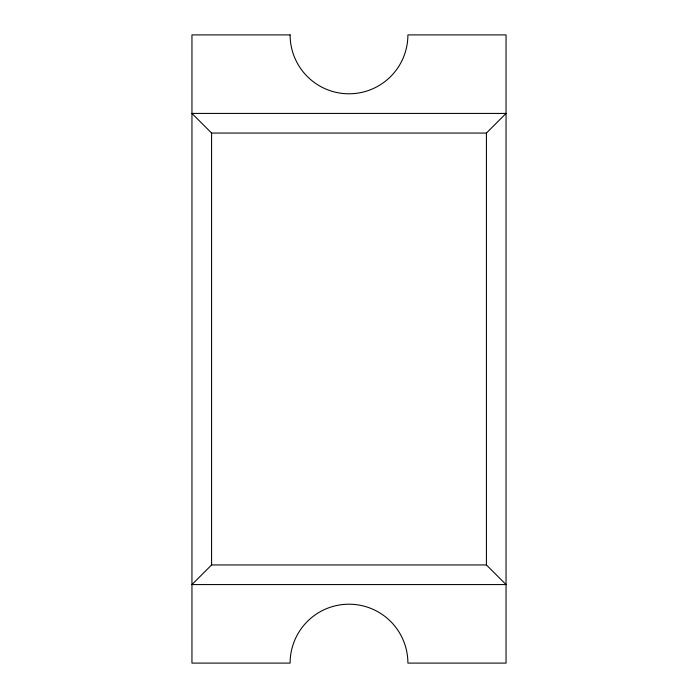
<?xml version="1.0" encoding="UTF-8"?>
<svg xmlns="http://www.w3.org/2000/svg" width="698" height="698" viewBox="0 0 698 698"><rect width="100%" height="100%" fill="white"/><g stroke="black" fill="none" stroke-linecap="round" stroke-linejoin="round"><path stroke-width="1.05" d="M486.419 133.056L506.05 113.425L191.95 113.425L211.581 133.056L211.581 564.944L191.95 584.575L506.05 584.575L486.419 564.944L486.419 133.056L211.581 133.056M211.581 564.944L486.419 564.944M290.106 34.9L191.95 34.9L191.95 663.1L290.106 663.1A58.894 58.894 0 0 1 349 604.206A58.894 58.894 0 0 1 407.894 663.1L506.05 663.1L506.05 34.9L407.894 34.9A58.894 58.894 0 0 1 349 93.794A58.894 58.894 0 0 1 290.106 34.9"/></g></svg>
